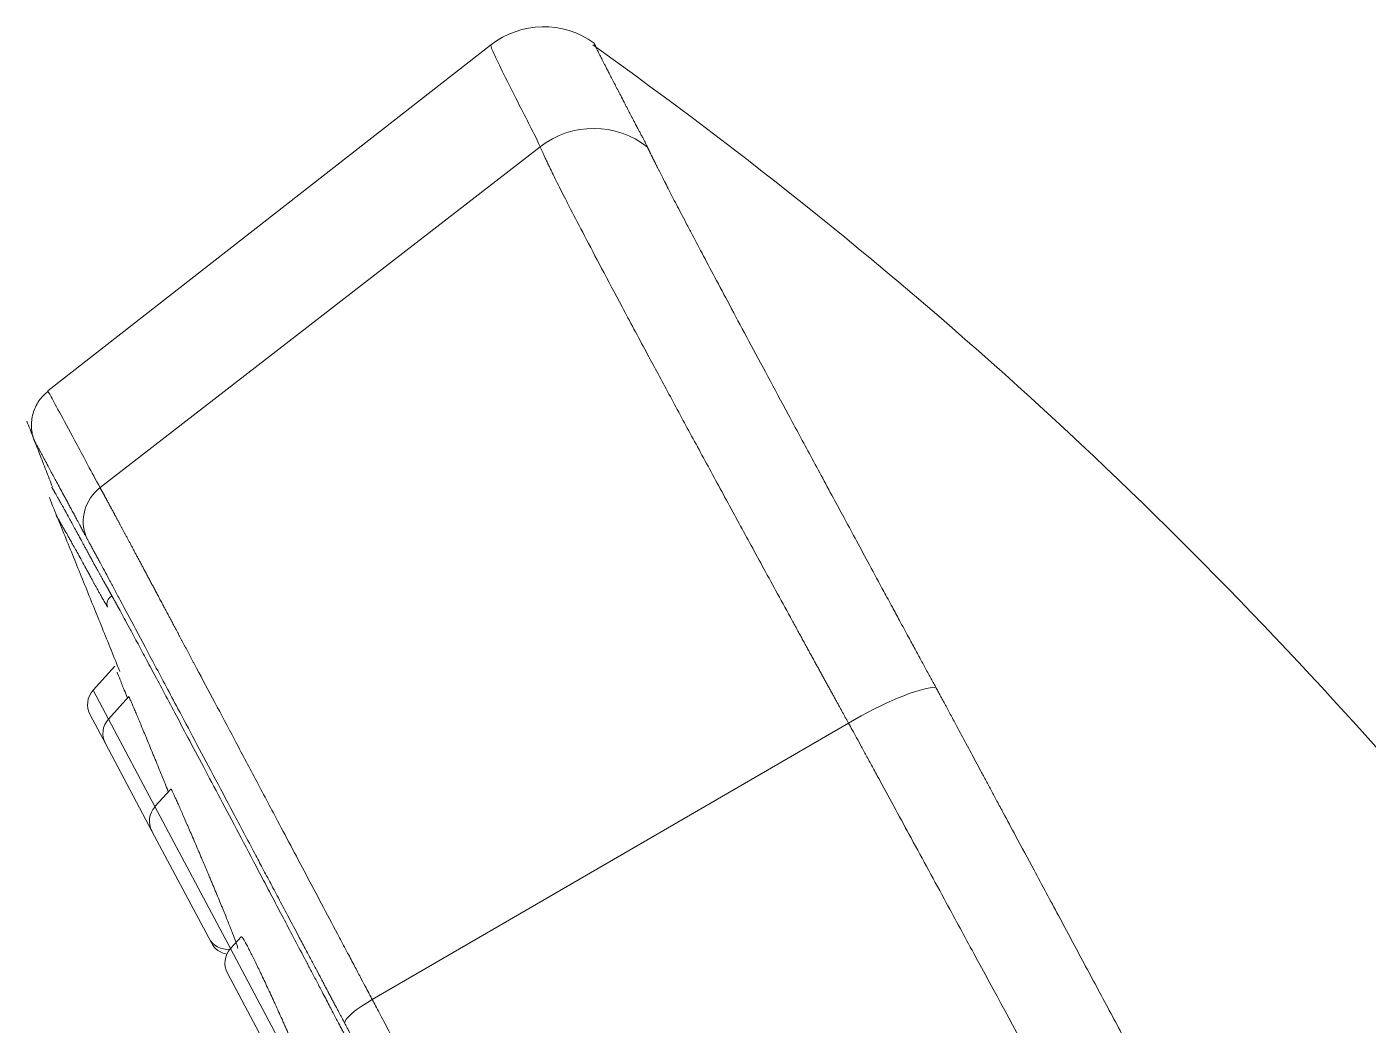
# Model space of a CAD drawing. Header units: millimetres. Extents: x 11618 to 13994, y -5897 to -2537.
# Drawn here: x 13397.58 to 13428.63, y -3962.49 to -3939.37 of the extents above; entities that cross this region are included whole.
import ezdxf

# ---------------------------------------------------------------- set-up
doc = ezdxf.new("R2010")
doc.units = ezdxf.units.MM

msp = doc.modelspace()

# ---------------------------------------------------------------- linework, layer by layer
at = {"linetype": 'Continuous', "lineweight": 18, "extrusion": (-1, -2.22045e-16, 0)}
for p, q in [((13398.062, -3947.798), (13408.313, -3939.789)), ((13399.111, -3954.73), (13399.612, -3954.174)), ((13399.466, -3955.398), (13399.935, -3954.876)), ((13399.396, -3955.967), (13399.041, -3955.3)), ((13400.474, -3957.995), (13399.396, -3955.967)), ((13400.544, -3957.426), (13400.912, -3957.018)), ((13401.789, -3960.468), (13400.474, -3957.995)), ((13402.541, -3960.438), (13402.293, -3960.714)), ((13401.851, -3960.584), (13401.789, -3960.468)), ((13403.537, -3963.756), (13402.223, -3961.284))]:
    msp.add_line(p, q, dxfattribs=at)
at = {"linetype": 'Continuous', "lineweight": 13, "extrusion": (-1, -2.22045e-16, 0)}
for p, q in [((13399.272, -3950.038), (13409.459, -3942.141)), ((13399.111, -3954.73), (13399.466, -3955.398)), ((13399.466, -3955.398), (13400.544, -3957.426)), ((13405.573, -3961.893), (13416.602, -3955.494)), ((13400.544, -3957.426), (13402.293, -3960.714)), ((13402.293, -3960.714), (13404.048, -3964.016))]:
    msp.add_line(p, q, dxfattribs=at)
at = {"linetype": 'Continuous', "lineweight": 18}
msp.add_arc((13409.545, -3941.365), 2, 54.2326, 128, dxfattribs=at)
at = {"linetype": 'Continuous', "lineweight": 13}
for centre, major_axis, ratio, start_param, end_param in [((13410.67, -3943.679), (1.842, 0.778), 0.976826, 0.485615, 1.832482), ((13399.878, -3950.807), (0.876, 0.483), 0.977828, 1.730448, 3.017588), ((13399.629, -3952.728), (0.172, 0.102), 0.978666, 1.505101, 2.990711), ((13417.102, -3955.696), (1.749, 0.97), 0.212925, 0.415522, 1.741535), ((13405.824, -3961.994), (0.884, 0.467), 0.209456, 1.745925, 3.030665)]:
    msp.add_ellipse(centre, major_axis=major_axis, ratio=ratio, start_param=start_param, end_param=end_param, dxfattribs=at)
at = {"linetype": 'Continuous', "lineweight": 18}
for centre, major_axis, start_param, end_param in [((13398.452, -3950.633), (-0.176, -0.094), 5.873381, 6.157569), ((13399.482, -3955.065), (0.441, 0.235), 1.919862, 3.141593), ((13399.837, -3955.732), (0.441, 0.235), 1.919862, 3.141593), ((13400.916, -3957.761), (0.441, 0.235), 1.919862, 3.141593), ((13402.23, -3960.233), (-0.441, -0.235), 0, 1.178817), ((13402.292, -3960.349), (-0.441, -0.235), 0, 0.914084), ((13402.664, -3961.049), (0.441, 0.235), 1.919862, 3.141593)]:
    msp.add_ellipse(centre, major_axis=major_axis, ratio=0.999988, start_param=start_param, end_param=end_param, dxfattribs=at)
for points, knots in [([(13409.459, -3942.141), (13409.374, -3941.939), (13409.277, -3941.761), (13409.103, -3941.425), (13409.024, -3941.267), (13408.803, -3940.831), (13408.681, -3940.588), (13408.489, -3940.196), (13408.418, -3940.047), (13408.351, -3939.896), (13408.335, -3939.857), (13408.316, -3939.804), (13408.313, -3939.789), (13408.313, -3939.789)], [0, 0, 0, 0, 0.124974, 0.124974, 0.249948, 0.249948, 0.499896, 0.499896, 0.749845, 0.749845, 0.874819, 0.874819, 1, 1, 1, 1]), ([(13489.215, -4135.407), (13489.123, -4133.864), (13488.823, -4129.298), (13488.256, -4122.609), (13487.593, -4115.799), (13487.012, -4110.462), (13486.413, -4105.379), (13485.714, -4099.895), (13484.842, -4093.568), (13483.609, -4085.399), (13481.759, -4075.025), (13479.044, -4062.752), (13475.704, -4050.19), (13471.407, -4036.392), (13466.207, -4022.169), (13460.17, -4008.039), (13455.374, -3998.113), (13451.976, -3991.564), (13449.553, -3987.055), (13446.379, -3981.388), (13442.088, -3974.157), (13436.692, -3965.618), (13429.582, -3956.593), (13420.9, -3947.682), (13414.235, -3942.317), (13410.678, -3939.786)], [0, 0, 0, 0, 0.021404, 0.063354, 0.09294, 0.116141, 0.137692, 0.163801, 0.192684, 0.226123, 0.278193, 0.338556, 0.40011, 0.458112, 0.538598, 0.609671, 0.67079, 0.691177, 0.711824, 0.741678, 0.781095, 0.828257, 0.88141, 0.939887, 1, 1, 1, 1]), ([(13398.067, -3947.807), (13397.984, -3947.873), (13397.841, -3948.025), (13397.703, -3948.319), (13397.668, -3948.642), (13397.71, -3948.846), (13397.747, -3948.946)], [0, 0, 0, 0, 0.243626, 0.500001, 0.756375, 1, 1, 1, 1]), ([(13398.152, -3950.028), (13398.152, -3950.028), (13398.152, -3950.028), (13398.152, -3950.028), (13398.153, -3950.029), (13398.154, -3950.03), (13398.154, -3950.031), (13398.155, -3950.032), (13398.156, -3950.034), (13398.158, -3950.036), (13398.16, -3950.039), (13398.163, -3950.044), (13398.166, -3950.049), (13398.169, -3950.054), (13398.174, -3950.062), (13398.18, -3950.073), (13398.189, -3950.087), (13398.198, -3950.102), (13398.209, -3950.121), (13398.22, -3950.14), (13398.236, -3950.168), (13398.259, -3950.208), (13398.291, -3950.264), (13398.324, -3950.324), (13398.357, -3950.384), (13398.388, -3950.439), (13398.424, -3950.503), (13398.478, -3950.602), (13398.561, -3950.752), (13398.684, -3950.978), (13398.795, -3951.18), (13398.876, -3951.328), (13398.913, -3951.397), (13398.952, -3951.469), (13398.994, -3951.545), (13399.037, -3951.626), (13399.071, -3951.687), (13399.094, -3951.73), (13399.107, -3951.754), (13399.123, -3951.784), (13399.142, -3951.819), (13399.164, -3951.86), (13399.19, -3951.907), (13399.213, -3951.951), (13399.234, -3951.988), (13399.25, -3952.017), (13399.265, -3952.045), (13399.281, -3952.073), (13399.296, -3952.099), (13399.31, -3952.126), (13399.325, -3952.151), (13399.339, -3952.176), (13399.352, -3952.2), (13399.361, -3952.216), (13399.366, -3952.223)], [0, 0, 0, 0, 0.007736, 0.015437, 0.023238, 0.031267, 0.038734, 0.046396, 0.054313, 0.062535, 0.073511, 0.085198, 0.097662, 0.110945, 0.125071, 0.144007, 0.164841, 0.1876, 0.206876, 0.227712, 0.250115, 0.286991, 0.328642, 0.375075, 0.403274, 0.433491, 0.465731, 0.49999, 0.572957, 0.656291, 0.749978, 0.769412, 0.789404, 0.809957, 0.831069, 0.852741, 0.874976, 0.879733, 0.885874, 0.893402, 0.902322, 0.912639, 0.924356, 0.937479, 0.944641, 0.951603, 0.958362, 0.96492, 0.971275, 0.977427, 0.983376, 0.989121, 0.994662, 1, 1, 1, 1]), ([(13399.366, -3952.223), (13399.368, -3952.227), (13399.372, -3952.235), (13399.379, -3952.247), (13399.386, -3952.259), (13399.393, -3952.271), (13399.4, -3952.283), (13399.407, -3952.296), (13399.415, -3952.309), (13399.422, -3952.322), (13399.43, -3952.335), (13399.437, -3952.349), (13399.445, -3952.363), (13399.453, -3952.377), (13399.461, -3952.391), (13399.469, -3952.406), (13399.477, -3952.42), (13399.486, -3952.435), (13399.494, -3952.45), (13399.503, -3952.466), (13399.512, -3952.482), (13399.521, -3952.498), (13399.53, -3952.514), (13399.539, -3952.53), (13399.548, -3952.547), (13399.557, -3952.564), (13399.567, -3952.581), (13399.576, -3952.598), (13399.586, -3952.616), (13399.596, -3952.633), (13399.606, -3952.651), (13399.616, -3952.67), (13399.626, -3952.688), (13399.636, -3952.707), (13399.647, -3952.726), (13399.657, -3952.745), (13399.693, -3952.81), (13399.758, -3952.929), (13399.86, -3953.117), (13399.975, -3953.329), (13400.119, -3953.597), (13400.298, -3953.93), (13400.517, -3954.341), (13400.765, -3954.805), (13401.041, -3955.324), (13401.356, -3955.917), (13401.711, -3956.587), (13402.108, -3957.338), (13402.539, -3958.153), (13402.915, -3958.866), (13403.223, -3959.45), (13403.453, -3959.887), (13403.692, -3960.342), (13403.893, -3960.723), (13404.052, -3961.027), (13404.171, -3961.253), (13404.299, -3961.496), (13404.415, -3961.717), (13404.515, -3961.907), (13404.593, -3962.056), (13404.665, -3962.194), (13404.732, -3962.32), (13404.792, -3962.434), (13404.845, -3962.536), (13404.893, -3962.627), (13404.923, -3962.683), (13404.936, -3962.71)], [0, 0, 0, 0, 0.003523, 0.007049, 0.010578, 0.01411, 0.017644, 0.021182, 0.024722, 0.028266, 0.031812, 0.035361, 0.038912, 0.042467, 0.046024, 0.049585, 0.053148, 0.056714, 0.060283, 0.063854, 0.067429, 0.071006, 0.074586, 0.078169, 0.081755, 0.085343, 0.088935, 0.092529, 0.096126, 0.099726, 0.103328, 0.106934, 0.110542, 0.114153, 0.117767, 0.121383, 0.125002, 0.153922, 0.184318, 0.216194, 0.24955, 0.295612, 0.343612, 0.393557, 0.445458, 0.499324, 0.559236, 0.620837, 0.684154, 0.749218, 0.779294, 0.810132, 0.841736, 0.874108, 0.888254, 0.903457, 0.919717, 0.937033, 0.947649, 0.957481, 0.966527, 0.97479, 0.982268, 0.988963, 0.994873, 1, 1, 1, 1]), ([(13399.665, -3954.308), (13399.666, -3954.311), (13399.667, -3954.314), (13399.688, -3954.365), (13399.711, -3954.423), (13399.746, -3954.51), (13399.753, -3954.528), (13399.768, -3954.565), (13399.775, -3954.584), (13399.799, -3954.644), (13399.816, -3954.686), (13399.855, -3954.782), (13399.877, -3954.837), (13399.9, -3954.895)], [0, 0, 0, 0, 0.024811, 0.024811, 0.400715, 0.400715, 0.494691, 0.494691, 0.588667, 0.588667, 0.776619, 0.776619, 1, 1, 1, 1]), ([(13399.935, -3954.876), (13399.936, -3954.874), (13399.942, -3954.885), (13399.958, -3954.918), (13399.965, -3954.933), (13399.974, -3954.954), (13399.976, -3954.959), (13399.981, -3954.969), (13399.983, -3954.973), (13399.99, -3954.989), (13399.994, -3955), (13400.02, -3955.058), (13400.044, -3955.115), (13400.08, -3955.2), (13400.088, -3955.218), (13400.103, -3955.254), (13400.111, -3955.273), (13400.136, -3955.332), (13400.153, -3955.373), (13400.207, -3955.504), (13400.247, -3955.599), (13400.3, -3955.728), (13400.311, -3955.754), (13400.333, -3955.807), (13400.344, -3955.834), (13400.378, -3955.916), (13400.423, -3956.027), (13400.471, -3956.143), (13400.507, -3956.232), (13400.52, -3956.262), (13400.538, -3956.307), (13400.544, -3956.322), (13400.557, -3956.353), (13400.563, -3956.368), (13400.619, -3956.505), (13400.669, -3956.627), (13400.744, -3956.813), (13400.77, -3956.875), (13400.807, -3956.968), (13400.82, -3956.999), (13400.84, -3957.048), (13400.848, -3957.067), (13400.855, -3957.086)], [0, 0, 0, 0, 0.112334, 0.112334, 0.168501, 0.168501, 0.182543, 0.182543, 0.196585, 0.196585, 0.224669, 0.224669, 0.337003, 0.337003, 0.365086, 0.365086, 0.39317, 0.39317, 0.449337, 0.449337, 0.561671, 0.561671, 0.589755, 0.589755, 0.617839, 0.617839, 0.674006, 0.730173, 0.730173, 0.758256, 0.758256, 0.772298, 0.772298, 0.78634, 0.78634, 0.898674, 0.898674, 0.954841, 0.954841, 0.982925, 0.982925, 1, 1, 1, 1]), ([(13400.912, -3957.018), (13400.914, -3957.015), (13400.92, -3957.025), (13400.943, -3957.067), (13400.959, -3957.1), (13400.99, -3957.167), (13401.002, -3957.192), (13401.027, -3957.247), (13401.055, -3957.308), (13401.086, -3957.378), (13401.111, -3957.435), (13401.12, -3957.455), (13401.138, -3957.495), (13401.147, -3957.516), (13401.193, -3957.621), (13401.233, -3957.714), (13401.287, -3957.838), (13401.298, -3957.864), (13401.321, -3957.915), (13401.332, -3957.942), (13401.367, -3958.022), (13401.39, -3958.076), (13401.462, -3958.242), (13401.511, -3958.357), (13401.574, -3958.506), (13401.587, -3958.536), (13401.612, -3958.596), (13401.625, -3958.626), (13401.663, -3958.716), (13401.714, -3958.836), (13401.765, -3958.956), (13401.803, -3959.047), (13401.816, -3959.077), (13401.841, -3959.137), (13401.854, -3959.167), (13401.916, -3959.316), (13401.964, -3959.432), (13402.034, -3959.6), (13402.057, -3959.655), (13402.084, -3959.722), (13402.09, -3959.736), (13402.101, -3959.763), (13402.117, -3959.802), (13402.133, -3959.841), (13402.185, -3959.968), (13402.223, -3960.062), (13402.266, -3960.17), (13402.274, -3960.191), (13402.291, -3960.233), (13402.299, -3960.253), (13402.322, -3960.312), (13402.35, -3960.385), (13402.374, -3960.448), (13402.396, -3960.507), (13402.406, -3960.533), (13402.432, -3960.606), (13402.444, -3960.642), (13402.455, -3960.679), (13402.457, -3960.689), (13402.459, -3960.698), (13402.459, -3960.701), (13402.459, -3960.704), (13402.458, -3960.706), (13402.458, -3960.706)], [0, 0, 0, 0, 0.0625, 0.0625, 0.125, 0.125, 0.15625, 0.15625, 0.1875, 0.21875, 0.21875, 0.234375, 0.234375, 0.25, 0.25, 0.3125, 0.3125, 0.328125, 0.328125, 0.34375, 0.34375, 0.375, 0.375, 0.4375, 0.4375, 0.453125, 0.453125, 0.46875, 0.46875, 0.5, 0.53125, 0.53125, 0.546875, 0.546875, 0.5625, 0.5625, 0.625, 0.625, 0.65625, 0.65625, 0.664063, 0.664063, 0.671875, 0.6875, 0.6875, 0.75, 0.75, 0.765625, 0.765625, 0.78125, 0.78125, 0.8125, 0.84375, 0.84375, 0.875, 0.875, 0.9375, 0.9375, 0.96875, 0.96875, 0.984375, 0.984375, 1, 1, 1, 1]), ([(13402.541, -3960.438), (13402.544, -3960.434), (13402.553, -3960.441), (13402.573, -3960.469), (13402.581, -3960.481), (13402.595, -3960.503), (13402.6, -3960.511), (13402.611, -3960.529), (13402.616, -3960.539), (13402.646, -3960.591), (13402.674, -3960.643), (13402.722, -3960.736), (13402.74, -3960.769), (13402.767, -3960.823), (13402.776, -3960.842), (13402.796, -3960.88), (13402.806, -3960.9), (13402.856, -3961.001), (13402.899, -3961.089), (13402.957, -3961.209), (13402.969, -3961.234), (13402.992, -3961.284), (13403.005, -3961.309), (13403.041, -3961.386), (13403.066, -3961.439), (13403.142, -3961.599), (13403.193, -3961.711), (13403.253, -3961.841), (13403.26, -3961.855), (13403.273, -3961.884), (13403.293, -3961.928), (13403.313, -3961.972), (13403.353, -3962.059), (13403.406, -3962.176), (13403.459, -3962.293), (13403.498, -3962.381), (13403.511, -3962.41), (13403.537, -3962.469), (13403.55, -3962.499), (13403.614, -3962.644), (13403.663, -3962.756), (13403.722, -3962.893), (13403.734, -3962.92), (13403.757, -3962.974), (13403.768, -3963.001), (13403.802, -3963.08), (13403.823, -3963.131), (13403.885, -3963.279), (13403.923, -3963.371), (13403.961, -3963.467), (13403.965, -3963.478), (13403.973, -3963.499), (13403.977, -3963.509), (13403.989, -3963.539), (13403.997, -3963.559), (13404.019, -3963.616), (13404.047, -3963.688), (13404.069, -3963.75), (13404.084, -3963.793), (13404.089, -3963.806), (13404.098, -3963.833), (13404.102, -3963.845), (13404.121, -3963.904), (13404.132, -3963.94), (13404.139, -3963.977), (13404.14, -3963.986), (13404.14, -3963.996), (13404.139, -3963.999), (13404.138, -3964.002), (13404.137, -3964.003), (13404.135, -3964.004)], [0, 0, 0, 0, 0.0625, 0.0625, 0.09375, 0.09375, 0.109375, 0.109375, 0.125, 0.125, 0.1875, 0.1875, 0.21875, 0.21875, 0.234375, 0.234375, 0.25, 0.25, 0.3125, 0.3125, 0.328125, 0.328125, 0.34375, 0.34375, 0.375, 0.375, 0.4375, 0.4375, 0.445312, 0.445312, 0.453125, 0.46875, 0.46875, 0.5, 0.53125, 0.53125, 0.546875, 0.546875, 0.5625, 0.5625, 0.625, 0.625, 0.640625, 0.640625, 0.65625, 0.65625, 0.6875, 0.6875, 0.75, 0.75, 0.757812, 0.757812, 0.765625, 0.765625, 0.78125, 0.78125, 0.8125, 0.84375, 0.84375, 0.859375, 0.859375, 0.875, 0.875, 0.9375, 0.9375, 0.96875, 0.96875, 0.984375, 0.984375, 1, 1, 1, 1])]:
    msp.add_open_spline(points, degree=3, knots=knots, dxfattribs=at)
at = {"linetype": 'Continuous', "lineweight": 13}
for points, knots in [([(13410.714, -3939.742), (13410.714, -3939.742), (13410.714, -3939.742), (13410.713, -3939.742), (13410.714, -3939.743), (13410.714, -3939.743), (13410.714, -3939.744), (13410.714, -3939.745), (13410.715, -3939.747), (13410.715, -3939.748), (13410.716, -3939.75), (13410.716, -3939.752), (13410.718, -3939.755), (13410.72, -3939.76), (13410.722, -3939.767), (13410.726, -3939.776), (13410.731, -3939.787), (13410.737, -3939.801), (13410.745, -3939.818), (13410.754, -3939.838), (13410.765, -3939.86), (13410.776, -3939.883), (13410.792, -3939.916), (13410.815, -3939.961), (13410.847, -3940.025), (13410.88, -3940.092), (13410.914, -3940.159), (13410.946, -3940.221), (13410.981, -3940.291), (13411.023, -3940.373), (13411.072, -3940.468), (13411.129, -3940.579), (13411.191, -3940.698), (13411.257, -3940.826), (13411.327, -3940.961), (13411.389, -3941.08), (13411.439, -3941.176), (13411.473, -3941.243), (13411.508, -3941.311), (13411.543, -3941.379), (13411.579, -3941.447), (13411.615, -3941.515), (13411.646, -3941.574), (13411.673, -3941.626), (13411.698, -3941.672), (13411.726, -3941.725), (13411.758, -3941.784), (13411.788, -3941.841), (13411.814, -3941.891), (13411.835, -3941.929), (13411.853, -3941.964), (13411.87, -3941.999), (13411.889, -3942.035), (13411.908, -3942.074), (13411.927, -3942.113), (13411.939, -3942.138), (13411.945, -3942.151)], [0, 0, 0, 0, 0.005154, 0.010259, 0.01537, 0.02054, 0.025821, 0.03126, 0.037133, 0.043165, 0.049388, 0.055831, 0.062519, 0.077411, 0.093778, 0.108713, 0.125036, 0.14378, 0.164609, 0.18754, 0.206701, 0.22753, 0.250031, 0.286715, 0.32838, 0.375026, 0.403154, 0.433363, 0.465655, 0.500027, 0.538791, 0.580457, 0.625019, 0.66414, 0.705807, 0.750018, 0.768609, 0.786962, 0.805071, 0.822933, 0.840543, 0.857897, 0.874993, 0.884766, 0.895899, 0.908393, 0.922252, 0.937479, 0.946807, 0.955126, 0.962436, 0.968733, 0.977002, 0.98497, 0.992636, 1, 1, 1, 1]), ([(13416.602, -3955.494), (13416.591, -3955.475), (13416.568, -3955.434), (13416.535, -3955.373), (13416.5, -3955.31), (13416.464, -3955.245), (13416.427, -3955.177), (13416.389, -3955.108), (13416.35, -3955.037), (13416.309, -3954.964), (13416.268, -3954.889), (13416.226, -3954.812), (13416.183, -3954.734), (13416.138, -3954.653), (13416.093, -3954.571), (13416.047, -3954.486), (13416, -3954.4), (13415.951, -3954.312), (13415.902, -3954.222), (13415.852, -3954.13), (13415.801, -3954.037), (13415.748, -3953.942), (13415.695, -3953.845), (13415.641, -3953.746), (13415.586, -3953.645), (13415.53, -3953.543), (13415.473, -3953.439), (13415.415, -3953.333), (13415.356, -3953.225), (13415.203, -3952.946), (13414.964, -3952.507), (13414.646, -3951.927), (13414.35, -3951.383), (13413.961, -3950.67), (13413.484, -3949.793), (13412.93, -3948.772), (13412.406, -3947.802), (13411.875, -3946.816), (13411.36, -3945.855), (13410.884, -3944.96), (13410.488, -3944.207), (13410.221, -3943.692), (13410.045, -3943.349), (13409.935, -3943.131), (13409.833, -3942.928), (13409.762, -3942.784), (13409.716, -3942.689), (13409.69, -3942.637), (13409.666, -3942.587), (13409.643, -3942.54), (13409.621, -3942.494), (13409.601, -3942.45), (13409.581, -3942.409), (13409.563, -3942.369), (13409.545, -3942.332), (13409.528, -3942.296), (13409.513, -3942.262), (13409.498, -3942.229), (13409.485, -3942.199), (13409.472, -3942.169), (13409.463, -3942.151), (13409.459, -3942.141)], [0, 0, 0, 0, 0.003068, 0.00624, 0.009516, 0.012894, 0.016377, 0.019962, 0.023651, 0.027444, 0.031339, 0.035339, 0.039441, 0.043647, 0.047957, 0.05237, 0.056886, 0.061506, 0.066229, 0.071055, 0.075985, 0.081018, 0.086155, 0.091395, 0.096738, 0.102185, 0.107735, 0.113388, 0.119145, 0.125005, 0.158433, 0.19033, 0.220699, 0.249539, 0.311926, 0.374349, 0.436811, 0.499312, 0.577037, 0.650519, 0.719758, 0.784758, 0.811784, 0.838677, 0.865437, 0.892062, 0.900283, 0.908358, 0.916286, 0.924068, 0.931703, 0.939192, 0.946534, 0.95373, 0.96078, 0.967683, 0.974439, 0.981049, 0.987512, 0.993829, 1, 1, 1, 1]), ([(13411.945, -3942.151), (13411.947, -3942.156), (13411.952, -3942.165), (13411.959, -3942.18), (13411.966, -3942.196), (13411.974, -3942.212), (13411.982, -3942.228), (13411.99, -3942.245), (13411.998, -3942.262), (13412.007, -3942.28), (13412.016, -3942.298), (13412.025, -3942.317), (13412.034, -3942.336), (13412.044, -3942.356), (13412.054, -3942.377), (13412.065, -3942.397), (13412.075, -3942.419), (13412.086, -3942.441), (13412.098, -3942.464), (13412.109, -3942.487), (13412.121, -3942.511), (13412.133, -3942.535), (13412.146, -3942.561), (13412.159, -3942.586), (13412.172, -3942.613), (13412.186, -3942.64), (13412.2, -3942.668), (13412.215, -3942.696), (13412.229, -3942.725), (13412.245, -3942.755), (13412.26, -3942.786), (13412.276, -3942.817), (13412.292, -3942.849), (13412.309, -3942.882), (13412.326, -3942.916), (13412.344, -3942.95), (13412.384, -3943.028), (13412.448, -3943.154), (13412.542, -3943.337), (13412.643, -3943.531), (13412.75, -3943.737), (13412.865, -3943.956), (13413.025, -3944.261), (13413.246, -3944.68), (13413.548, -3945.247), (13413.898, -3945.903), (13414.293, -3946.643), (13414.732, -3947.462), (13415.21, -3948.35), (13415.728, -3949.312), (13416.171, -3950.134), (13416.529, -3950.796), (13416.795, -3951.289), (13417.094, -3951.842), (13417.371, -3952.355), (13417.604, -3952.786), (13417.769, -3953.091), (13417.9, -3953.334), (13418.002, -3953.521), (13418.084, -3953.673), (13418.158, -3953.81), (13418.23, -3953.943), (13418.3, -3954.071), (13418.368, -3954.197), (13418.433, -3954.318), (13418.497, -3954.435), (13418.559, -3954.548), (13418.599, -3954.622), (13418.619, -3954.658)], [0, 0, 0, 0, 0.003272, 0.006593, 0.009963, 0.013383, 0.016851, 0.020369, 0.023936, 0.027552, 0.031218, 0.034932, 0.038696, 0.042509, 0.046371, 0.050282, 0.054243, 0.058253, 0.062312, 0.06642, 0.070577, 0.074784, 0.079039, 0.083344, 0.087699, 0.092102, 0.096555, 0.101056, 0.105608, 0.110208, 0.114857, 0.119556, 0.124304, 0.129101, 0.133947, 0.138842, 0.143787, 0.166938, 0.190329, 0.213957, 0.237823, 0.261924, 0.286259, 0.334266, 0.386018, 0.441496, 0.500683, 0.560583, 0.62218, 0.685473, 0.750459, 0.777044, 0.806669, 0.839324, 0.875001, 0.896105, 0.913517, 0.927244, 0.93729, 0.94519, 0.952856, 0.960289, 0.967489, 0.974456, 0.981191, 0.987693, 0.993962, 1, 1, 1, 1]), ([(13398.062, -3947.798), (13398.062, -3947.798), (13398.089, -3947.844), (13398.192, -3948.031), (13398.268, -3948.171), (13398.47, -3948.545), (13398.596, -3948.779), (13398.822, -3949.199), (13398.903, -3949.351), (13399.078, -3949.677), (13399.17, -3949.853), (13399.272, -3950.038)], [0, 0, 0, 0, 0.25, 0.25, 0.5, 0.5, 0.75, 0.75, 0.875, 0.875, 1, 1, 1, 1]), ([(13398.95, -3951.18), (13398.945, -3951.17), (13398.933, -3951.148), (13398.915, -3951.115), (13398.895, -3951.079), (13398.874, -3951.04), (13398.852, -3950.997), (13398.828, -3950.953), (13398.807, -3950.914), (13398.788, -3950.879), (13398.772, -3950.848), (13398.754, -3950.814), (13398.734, -3950.778), (13398.713, -3950.739), (13398.692, -3950.698), (13398.658, -3950.636), (13398.615, -3950.555), (13398.563, -3950.459), (13398.515, -3950.368), (13398.469, -3950.283), (13398.383, -3950.122), (13398.269, -3949.911), (13398.146, -3949.681), (13398.05, -3949.502), (13397.975, -3949.364), (13397.923, -3949.266), (13397.886, -3949.199), (13397.86, -3949.151), (13397.839, -3949.112), (13397.819, -3949.076), (13397.802, -3949.044), (13397.787, -3949.018), (13397.777, -3948.999), (13397.769, -3948.984), (13397.762, -3948.972), (13397.757, -3948.964), (13397.753, -3948.957), (13397.751, -3948.952), (13397.749, -3948.948), (13397.747, -3948.945), (13397.745, -3948.943), (13397.744, -3948.941), (13397.743, -3948.939), (13397.742, -3948.938), (13397.742, -3948.938), (13397.742, -3948.937), (13397.742, -3948.937), (13397.741, -3948.936), (13397.741, -3948.936), (13397.741, -3948.937), (13397.741, -3948.937)], [0, 0, 0, 0, 0.006952, 0.01448, 0.022582, 0.031258, 0.041685, 0.052102, 0.062508, 0.069339, 0.07687, 0.0851, 0.094028, 0.103653, 0.113975, 0.124991, 0.151378, 0.177067, 0.202056, 0.226345, 0.249933, 0.344071, 0.427402, 0.49992, 0.566737, 0.624911, 0.660638, 0.693384, 0.723145, 0.749926, 0.783269, 0.812441, 0.835781, 0.85662, 0.874959, 0.891533, 0.906219, 0.91771, 0.928127, 0.937479, 0.949279, 0.959677, 0.968739, 0.974293, 0.979481, 0.98437, 0.98845, 0.992348, 0.996163, 1, 1, 1, 1]), ([(13399.272, -3950.038), (13399.275, -3950.042), (13399.279, -3950.051), (13399.286, -3950.063), (13399.293, -3950.076), (13399.301, -3950.09), (13399.308, -3950.103), (13399.316, -3950.117), (13399.323, -3950.131), (13399.331, -3950.146), (13399.339, -3950.161), (13399.348, -3950.176), (13399.356, -3950.191), (13399.365, -3950.207), (13399.373, -3950.223), (13399.382, -3950.239), (13399.391, -3950.256), (13399.401, -3950.273), (13399.41, -3950.29), (13399.419, -3950.308), (13399.429, -3950.326), (13399.439, -3950.344), (13399.449, -3950.363), (13399.459, -3950.382), (13399.47, -3950.401), (13399.48, -3950.421), (13399.491, -3950.441), (13399.502, -3950.461), (13399.513, -3950.481), (13399.525, -3950.502), (13399.536, -3950.524), (13399.548, -3950.546), (13399.56, -3950.568), (13399.572, -3950.59), (13399.584, -3950.613), (13399.597, -3950.636), (13399.609, -3950.66), (13399.622, -3950.684), (13399.635, -3950.708), (13399.649, -3950.733), (13399.662, -3950.758), (13399.676, -3950.783), (13399.69, -3950.809), (13399.704, -3950.835), (13399.718, -3950.862), (13399.732, -3950.889), (13399.747, -3950.916), (13399.762, -3950.944), (13399.777, -3950.972), (13399.793, -3951.001), (13399.808, -3951.03), (13399.824, -3951.059), (13399.84, -3951.089), (13399.856, -3951.119), (13399.872, -3951.15), (13399.889, -3951.181), (13399.906, -3951.213), (13399.923, -3951.245), (13399.94, -3951.277), (13399.958, -3951.31), (13399.976, -3951.343), (13399.994, -3951.377), (13400.012, -3951.411), (13400.03, -3951.445), (13400.049, -3951.48), (13400.068, -3951.516), (13400.087, -3951.552), (13400.107, -3951.588), (13400.126, -3951.625), (13400.146, -3951.662), (13400.166, -3951.7), (13400.187, -3951.738), (13400.207, -3951.777), (13400.228, -3951.816), (13400.249, -3951.856), (13400.271, -3951.896), (13400.292, -3951.936), (13400.314, -3951.977), (13400.336, -3952.019), (13400.359, -3952.061), (13400.381, -3952.103), (13400.404, -3952.146), (13400.427, -3952.189), (13400.451, -3952.233), (13400.474, -3952.278), (13400.498, -3952.323), (13400.523, -3952.368), (13400.547, -3952.414), (13400.572, -3952.46), (13400.597, -3952.507), (13400.622, -3952.555), (13400.647, -3952.602), (13400.673, -3952.651), (13400.699, -3952.7), (13400.725, -3952.749), (13400.752, -3952.799), (13400.779, -3952.85), (13400.806, -3952.9), (13400.833, -3952.952), (13400.861, -3953.004), (13400.889, -3953.056), (13400.917, -3953.11), (13400.946, -3953.163), (13400.974, -3953.217), (13401.003, -3953.272), (13401.033, -3953.327), (13401.062, -3953.383), (13401.092, -3953.439), (13401.122, -3953.496), (13401.153, -3953.553), (13401.184, -3953.611), (13401.215, -3953.669), (13401.246, -3953.728), (13401.278, -3953.787), (13401.309, -3953.847), (13401.342, -3953.908), (13401.374, -3953.969), (13401.407, -3954.031), (13401.44, -3954.093), (13401.473, -3954.156), (13401.632, -3954.454), (13401.927, -3955.011), (13402.383, -3955.869), (13402.868, -3956.784), (13403.32, -3957.638), (13403.729, -3958.408), (13404.084, -3959.079), (13404.446, -3959.763), (13404.754, -3960.344), (13404.994, -3960.799), (13405.156, -3961.104), (13405.292, -3961.36), (13405.4, -3961.566), (13405.482, -3961.721), (13405.537, -3961.824), (13405.564, -3961.875), (13405.573, -3961.893)], [0, 0, 0, 0, 0.003357, 0.006728, 0.010114, 0.013514, 0.016928, 0.020357, 0.023801, 0.027258, 0.03073, 0.034217, 0.037718, 0.041234, 0.044764, 0.048308, 0.051867, 0.05544, 0.059028, 0.06263, 0.066246, 0.069877, 0.073522, 0.077182, 0.080856, 0.084545, 0.088248, 0.091965, 0.095697, 0.099444, 0.103204, 0.106979, 0.110769, 0.114573, 0.118392, 0.122224, 0.126072, 0.129933, 0.13381, 0.1377, 0.141605, 0.145525, 0.149458, 0.153407, 0.157369, 0.161347, 0.165338, 0.169344, 0.173365, 0.177399, 0.181449, 0.185512, 0.18959, 0.193683, 0.19779, 0.201911, 0.206047, 0.210197, 0.214362, 0.218541, 0.222735, 0.226943, 0.231165, 0.235402, 0.239653, 0.243919, 0.248199, 0.252493, 0.256802, 0.261126, 0.265463, 0.269816, 0.274182, 0.278563, 0.282959, 0.287369, 0.291793, 0.296232, 0.300685, 0.305152, 0.309634, 0.314131, 0.318642, 0.323167, 0.327707, 0.332261, 0.336829, 0.341412, 0.34601, 0.350622, 0.355248, 0.359889, 0.364544, 0.369213, 0.373897, 0.378596, 0.383308, 0.388036, 0.392777, 0.397533, 0.402304, 0.407089, 0.411888, 0.416702, 0.42153, 0.426373, 0.43123, 0.436101, 0.440987, 0.445887, 0.450802, 0.455731, 0.460675, 0.465633, 0.470605, 0.475592, 0.480593, 0.485609, 0.490639, 0.495683, 0.500742, 0.562188, 0.624294, 0.68706, 0.750485, 0.791988, 0.833491, 0.874994, 0.916495, 0.937382, 0.955282, 0.970197, 0.982126, 0.99107, 0.997028, 1, 1, 1, 1]), ([(13399.444, -3952.804), (13399.437, -3952.792), (13399.423, -3952.768), (13399.402, -3952.732), (13399.381, -3952.695), (13399.359, -3952.658), (13399.338, -3952.621), (13399.317, -3952.584), (13399.293, -3952.541), (13399.263, -3952.486), (13399.233, -3952.433), (13399.208, -3952.386), (13399.19, -3952.354), (13399.175, -3952.326), (13399.156, -3952.291), (13399.131, -3952.247), (13399.102, -3952.193), (13399.073, -3952.141), (13399.046, -3952.09), (13399.019, -3952.042), (13398.994, -3951.995), (13398.969, -3951.951), (13398.946, -3951.908), (13398.897, -3951.818), (13398.827, -3951.691), (13398.743, -3951.539), (13398.67, -3951.409), (13398.608, -3951.297), (13398.545, -3951.183), (13398.483, -3951.074), (13398.434, -3950.987), (13398.402, -3950.932), (13398.382, -3950.896), (13398.364, -3950.864), (13398.348, -3950.837), (13398.334, -3950.814), (13398.322, -3950.793), (13398.311, -3950.776), (13398.3, -3950.757), (13398.289, -3950.74), (13398.28, -3950.725), (13398.274, -3950.716), (13398.27, -3950.71), (13398.267, -3950.707), (13398.266, -3950.705), (13398.265, -3950.704), (13398.264, -3950.703), (13398.264, -3950.703), (13398.264, -3950.704), (13398.265, -3950.704)], [0, 0, 0, 0, 0.008467, 0.017089, 0.025865, 0.034796, 0.04388, 0.053118, 0.062509, 0.076072, 0.093755, 0.103543, 0.11201, 0.11916, 0.124998, 0.140031, 0.154775, 0.169231, 0.183399, 0.197282, 0.210878, 0.22419, 0.237217, 0.249961, 0.307195, 0.360824, 0.410826, 0.457199, 0.499955, 0.566308, 0.624933, 0.653143, 0.679751, 0.704748, 0.728141, 0.749943, 0.772172, 0.793005, 0.812454, 0.845497, 0.874965, 0.897426, 0.918178, 0.93748, 0.948187, 0.958571, 0.968739, 0.984479, 1, 1, 1, 1]), ([(13404.934, -3962.437), (13404.926, -3962.422), (13404.908, -3962.389), (13404.881, -3962.336), (13404.85, -3962.279), (13404.817, -3962.216), (13404.781, -3962.148), (13404.742, -3962.074), (13404.7, -3961.995), (13404.656, -3961.911), (13404.608, -3961.822), (13404.558, -3961.727), (13404.505, -3961.628), (13404.45, -3961.523), (13404.375, -3961.382), (13404.278, -3961.198), (13404.153, -3960.963), (13404.014, -3960.7), (13403.841, -3960.373), (13403.642, -3959.998), (13403.429, -3959.595), (13403.227, -3959.214), (13403.037, -3958.856), (13402.743, -3958.301), (13402.356, -3957.57), (13401.891, -3956.695), (13401.465, -3955.892), (13401.008, -3955.031), (13400.544, -3954.158), (13400.1, -3953.324), (13399.8, -3952.762), (13399.604, -3952.394), (13399.481, -3952.165), (13399.371, -3951.959), (13399.287, -3951.803), (13399.224, -3951.686), (13399.178, -3951.601), (13399.134, -3951.519), (13399.097, -3951.45), (13399.067, -3951.395), (13399.044, -3951.352), (13399.023, -3951.314), (13399.005, -3951.281), (13398.989, -3951.251), (13398.974, -3951.224), (13398.962, -3951.201), (13398.954, -3951.187), (13398.95, -3951.18)], [0, 0, 0, 0, 0.002843, 0.006017, 0.009521, 0.013355, 0.017519, 0.022013, 0.026838, 0.031992, 0.037477, 0.043292, 0.049437, 0.055913, 0.062719, 0.075528, 0.090178, 0.10667, 0.125003, 0.152217, 0.178281, 0.203191, 0.226948, 0.249553, 0.314968, 0.378395, 0.439844, 0.49932, 0.588253, 0.671541, 0.749196, 0.781735, 0.813399, 0.844188, 0.874102, 0.889442, 0.905044, 0.920906, 0.93703, 0.947197, 0.956706, 0.96556, 0.973758, 0.981301, 0.988189, 0.994422, 1, 1, 1, 1]), ([(13418.619, -3954.658), (13418.636, -3954.69), (13418.672, -3954.755), (13418.726, -3954.855), (13418.784, -3954.962), (13418.845, -3955.074), (13418.909, -3955.193), (13418.998, -3955.36), (13419.138, -3955.621), (13419.292, -3955.908), (13419.438, -3956.18), (13419.55, -3956.39), (13419.666, -3956.606), (13419.786, -3956.83), (13419.91, -3957.061), (13420.043, -3957.309), (13420.23, -3957.656), (13420.516, -3958.189), (13420.942, -3958.982), (13421.47, -3959.967), (13422.051, -3961.05), (13422.634, -3962.138), (13423.207, -3963.208), (13423.77, -3964.259), (13424.614, -3965.838), (13425.749, -3967.961), (13427.181, -3970.643), (13428.624, -3973.347), (13429.846, -3975.638), (13430.849, -3977.519), (13431.637, -3978.997), (13432.442, -3980.507), (13433.264, -3982.05), (13434.103, -3983.624), (13434.958, -3985.229), (13435.845, -3986.895), (13436.765, -3988.62), (13437.715, -3990.404), (13438.555, -3991.98), (13439.349, -3993.47), (13439.9, -3994.506), (13440.313, -3995.282), (13440.502, -3995.638), (13440.644, -3995.903), (13440.737, -3996.078), (13440.803, -3996.202), (13440.877, -3996.341), (13440.995, -3996.562), (13441.128, -3996.811), (13441.253, -3997.044), (13441.347, -3997.22), (13441.43, -3997.375), (13441.481, -3997.473), (13441.505, -3997.518)], [0, 0, 0, 0, 0.002258, 0.004656, 0.007195, 0.009875, 0.012695, 0.015656, 0.021756, 0.031306, 0.036096, 0.041056, 0.046186, 0.051485, 0.056954, 0.062592, 0.069023, 0.081599, 0.100311, 0.125141, 0.151127, 0.176636, 0.201667, 0.226221, 0.250299, 0.312154, 0.374427, 0.437083, 0.500081, 0.533495, 0.567689, 0.602658, 0.638393, 0.674888, 0.712137, 0.750131, 0.791039, 0.832654, 0.874971, 0.901572, 0.93744, 0.947948, 0.956325, 0.962575, 0.966701, 0.968705, 0.971318, 0.976533, 0.984348, 0.988961, 0.993107, 0.996787, 1, 1, 1, 1]), ([(13439.81, -3998.622), (13439.794, -3998.592), (13439.76, -3998.527), (13439.706, -3998.427), (13439.649, -3998.32), (13439.588, -3998.206), (13439.522, -3998.084), (13439.447, -3997.944), (13439.364, -3997.79), (13439.275, -3997.623), (13439.185, -3997.457), (13439.115, -3997.327), (13439.046, -3997.199), (13438.96, -3997.037), (13438.817, -3996.77), (13438.617, -3996.398), (13438.342, -3995.884), (13437.974, -3995.197), (13437.496, -3994.304), (13436.741, -3992.896), (13435.586, -3990.741), (13433.969, -3987.723), (13432.209, -3984.438), (13430.582, -3981.401), (13429.298, -3979.006), (13427.554, -3975.754), (13425.296, -3971.551), (13422.86, -3967.031), (13420.95, -3963.498), (13419.767, -3961.315), (13418.804, -3959.541), (13418.202, -3958.433), (13417.689, -3957.49), (13417.396, -3956.951), (13417.175, -3956.542), (13417.033, -3956.281), (13416.905, -3956.047), (13416.792, -3955.839), (13416.692, -3955.658), (13416.63, -3955.546), (13416.602, -3955.494)], [0, 0, 0, 0, 0.002171, 0.004516, 0.007035, 0.009729, 0.012596, 0.015638, 0.019552, 0.023466, 0.027381, 0.031295, 0.032613, 0.036399, 0.042653, 0.051373, 0.062561, 0.078737, 0.099561, 0.125031, 0.177164, 0.249871, 0.334641, 0.404573, 0.459667, 0.499922, 0.628918, 0.749709, 0.812986, 0.874861, 0.902264, 0.937412, 0.952781, 0.968698, 0.975467, 0.981616, 0.987143, 0.992049, 0.996335, 1, 1, 1, 1]), ([(13405.573, -3961.893), (13405.599, -3961.941), (13405.654, -3962.045), (13405.744, -3962.215), (13405.847, -3962.41), (13405.963, -3962.63), (13406.094, -3962.876), (13406.238, -3963.148), (13406.395, -3963.445), (13406.566, -3963.767), (13406.751, -3964.116), (13406.949, -3964.49), (13407.161, -3964.889), (13407.387, -3965.315), (13407.626, -3965.766), (13407.879, -3966.243), (13408.146, -3966.746), (13408.427, -3967.275), (13408.721, -3967.83), (13409.03, -3968.411), (13409.352, -3969.019), (13409.689, -3969.652), (13410.039, -3970.312), (13410.403, -3970.998), (13410.781, -3971.71), (13411.413, -3972.9), (13412.296, -3974.563), (13413.427, -3976.692), (13414.561, -3978.826), (13415.697, -3980.965), (13416.93, -3983.284), (13418.258, -3985.781), (13419.679, -3988.452), (13421.096, -3991.114), (13422.233, -3993.25), (13423.082, -3994.844), (13423.634, -3995.881), (13424.155, -3996.859), (13424.645, -3997.779), (13425.103, -3998.639), (13425.53, -3999.441), (13425.927, -4000.185), (13426.292, -4000.87), (13426.626, -4001.497), (13426.93, -4002.067), (13427.202, -4002.578), (13427.445, -4003.032), (13427.656, -4003.429), (13427.837, -4003.768), (13427.988, -4004.05), (13428.078, -4004.219), (13428.119, -4004.294)], [0, 0, 0, 0, 0.003449, 0.007503, 0.012164, 0.017431, 0.023303, 0.029782, 0.036867, 0.044558, 0.052855, 0.061758, 0.071267, 0.081382, 0.092103, 0.10343, 0.115364, 0.127903, 0.141048, 0.154799, 0.169157, 0.18412, 0.199689, 0.215865, 0.232646, 0.250034, 0.299927, 0.349883, 0.399902, 0.449985, 0.500131, 0.56279, 0.625351, 0.687814, 0.750179, 0.776013, 0.800484, 0.823593, 0.845339, 0.865722, 0.884743, 0.902401, 0.918696, 0.933629, 0.947198, 0.959405, 0.97025, 0.979731, 0.98785, 0.994607, 1, 1, 1, 1]), ([(13427.31, -4004.52), (13427.307, -4004.515), (13427.299, -4004.5), (13427.284, -4004.472), (13427.262, -4004.432), (13427.234, -4004.379), (13427.199, -4004.313), (13427.158, -4004.235), (13427.11, -4004.145), (13427.055, -4004.042), (13426.993, -4003.926), (13426.925, -4003.798), (13426.85, -4003.658), (13426.768, -4003.505), (13426.68, -4003.339), (13426.585, -4003.161), (13426.483, -4002.97), (13426.375, -4002.767), (13426.26, -4002.551), (13426.138, -4002.322), (13426.009, -4002.081), (13425.874, -4001.827), (13425.732, -4001.561), (13425.583, -4001.281), (13425.428, -4000.989), (13425.266, -4000.685), (13425.096, -4000.367), (13424.921, -4000.037), (13424.738, -3999.694), (13424.548, -3999.339), (13424.352, -3998.97), (13424.149, -3998.589), (13423.939, -3998.195), (13423.722, -3997.788), (13423.499, -3997.368), (13423.268, -3996.935), (13423.031, -3996.49), (13422.787, -3996.031), (13422.536, -3995.559), (13422.278, -3995.075), (13422.013, -3994.577), (13421.343, -3993.32), (13420.328, -3991.412), (13419.026, -3988.966), (13417.899, -3986.847), (13416.948, -3985.059), (13416.04, -3983.351), (13415.024, -3981.441), (13413.753, -3979.049), (13412.209, -3976.144), (13410.963, -3973.797), (13410.107, -3972.186), (13409.736, -3971.486), (13409.378, -3970.813), (13409.035, -3970.166), (13408.705, -3969.546), (13408.39, -3968.951), (13408.088, -3968.383), (13407.801, -3967.842), (13407.527, -3967.326), (13407.268, -3966.837), (13407.022, -3966.373), (13406.79, -3965.936), (13406.572, -3965.525), (13406.367, -3965.14), (13406.176, -3964.78), (13405.999, -3964.447), (13405.836, -3964.139), (13405.687, -3963.857), (13405.551, -3963.6), (13405.428, -3963.37), (13405.319, -3963.165), (13405.224, -3962.985), (13405.143, -3962.831), (13405.075, -3962.703), (13405.02, -3962.601), (13404.98, -3962.523), (13404.952, -3962.472), (13404.938, -3962.446), (13404.934, -3962.437)], [0, 0, 0, 0, 0.000377, 0.001056, 0.002035, 0.003315, 0.004897, 0.006779, 0.008963, 0.011447, 0.014233, 0.01732, 0.020708, 0.024397, 0.028386, 0.032676, 0.037267, 0.042158, 0.04735, 0.052843, 0.058637, 0.064731, 0.071127, 0.077823, 0.084821, 0.09212, 0.099719, 0.10762, 0.115821, 0.124324, 0.133127, 0.142231, 0.151636, 0.161342, 0.171349, 0.181657, 0.192265, 0.203175, 0.214385, 0.225896, 0.237707, 0.24982, 0.315449, 0.373268, 0.423277, 0.465478, 0.499871, 0.544125, 0.600558, 0.669171, 0.749965, 0.767191, 0.783803, 0.799801, 0.815184, 0.829953, 0.844107, 0.857647, 0.870573, 0.882883, 0.894579, 0.90566, 0.916127, 0.925978, 0.935215, 0.943837, 0.951844, 0.959237, 0.966016, 0.97218, 0.97773, 0.982666, 0.986987, 0.990694, 0.993785, 0.996261, 0.998122, 0.999369, 1, 1, 1, 1])]:
    msp.add_open_spline(points, degree=3, knots=knots, dxfattribs=at)
at = {"linetype": 'Continuous', "lineweight": 18}
for points in [[(13397.577, -3948.495), (13398.169, -3950.021)], [(13398.098, -3950.267), (13399.73, -3954.295)]]:
    msp.add_open_spline(points, degree=1, dxfattribs=at)

doc.saveas('drawing.dxf')
